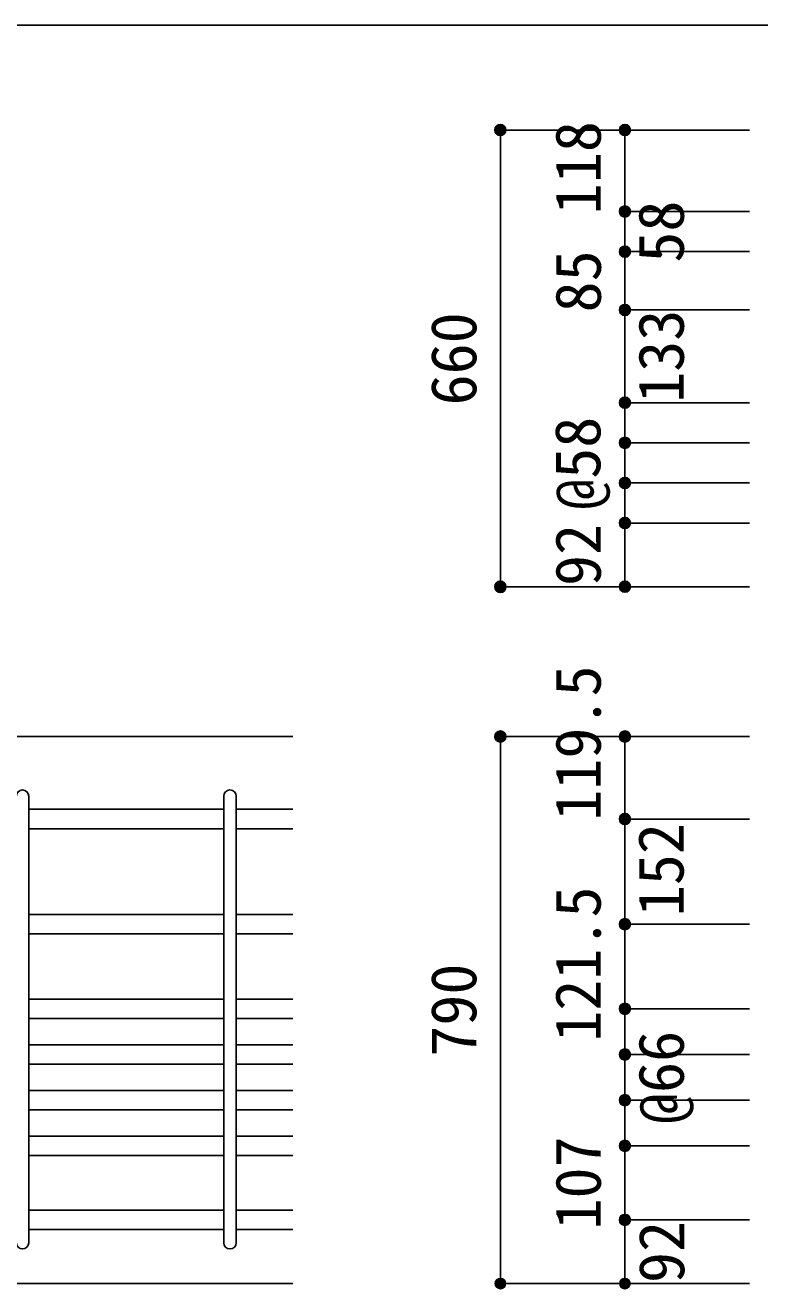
# Model space of a CAD drawing. Units: millimetres at full size, sheet at 1:30. Extents: x -5973 to 5954, y -4195 to 4201.
# Drawn here: x 1215 to 2277, y -2048 to -222 of the extents above; entities that cross this region are included whole.
import ezdxf
from ezdxf.enums import TextEntityAlignment as Align

# ---------------------------------------------------------------- set-up
doc = ezdxf.new("R2010")
doc.units = ezdxf.units.MM
doc.header["$LTSCALE"] = 30
doc.header["$PDMODE"] = 32
doc.header["$PDSIZE"] = 15
for name, color, linetype in [('0-1_躯体線', 2, 'Continuous'), ('0-3_立上り筋', 4, 'Continuous'), ('0-5_基礎梁筋', 7, 'Continuous'), ('0-6_スタラップ筋', 7, 'Continuous'), ('0-D_寸法', 4, 'Continuous'), ('F-0_枠', 6, 'Continuous')]:
    doc.layers.add(name, color=color, linetype=linetype)
doc.styles.add('ＭＳ ゴシック', font='')
doc.styles.get('ＭＳ ゴシック').set_extended_font_data('MS Gothic')

msp = doc.modelspace()

# ---------------------------------------------------------------- linework, layer by layer
at = {"layer": '0-1_躯体線'}
for p, q in [((1602.44, -1249.89), (-97.56, -1249.89)), ((1202.44, -2040.39), (1602.44, -2040.39))]:
    msp.add_line(p, q, dxfattribs=at)
at = {"layer": '0-3_立上り筋'}
msp.add_line((1902.44, -373.44), (1902.44, -1034.44), dxfattribs=at)
at = {"layer": '0-3_立上り筋', "color": 7}
for p in [(1902.44, -373.44), (1902.44, -1034.44)]:
    msp.add_point(p, dxfattribs=at)
at = {"layer": '0-5_基礎梁筋'}
for p, q in [((1220.44, -1355.09), (1502.44, -1355.09)), ((1520.44, -1355.09), (1602.44, -1355.09)), ((1220.44, -1383.09), (1502.44, -1383.09)), ((1520.44, -1383.09), (1602.44, -1383.09)), ((1220.44, -1507.09), (1502.44, -1507.09)), ((1520.44, -1507.09), (1602.44, -1507.09)), ((1220.44, -1535.09), (1502.44, -1535.09)), ((1520.44, -1535.09), (1602.44, -1535.09)), ((1220.44, -1629.39), (1502.44, -1629.39)), ((1520.44, -1629.39), (1602.44, -1629.39)), ((1220.44, -1657.39), (1502.44, -1657.39)), ((1520.44, -1657.39), (1602.44, -1657.39)), ((1220.44, -1695.39), (1502.44, -1695.39)), ((1520.44, -1695.39), (1602.44, -1695.39)), ((1220.44, -1723.39), (1502.44, -1723.39)), ((1520.44, -1723.39), (1602.44, -1723.39)), ((1220.44, -1761.39), (1502.44, -1761.39)), ((1520.44, -1761.39), (1602.44, -1761.39)), ((1220.44, -1789.39), (1502.44, -1789.39)), ((1520.44, -1789.39), (1602.44, -1789.39)), ((1220.44, -1827.39), (1502.44, -1827.39)), ((1520.44, -1827.39), (1602.44, -1827.39)), ((1220.44, -1855.39), (1502.44, -1855.39)), ((1520.44, -1855.39), (1602.44, -1855.39)), ((1220.44, -1934.39), (1502.44, -1934.39)), ((1520.44, -1934.39), (1602.44, -1934.39)), ((1220.44, -1962.39), (1502.44, -1962.39)), ((1520.44, -1962.39), (1602.44, -1962.39))]:
    msp.add_line(p, q, dxfattribs=at)
at = {"layer": '0-6_スタラップ筋'}
for p, q in [((1220.44, -1336.09), (1220.44, -1981.39)), ((1502.44, -1981.39), (1502.44, -1336.09)), ((1520.44, -1336.09), (1520.44, -1981.39))]:
    msp.add_line(p, q, dxfattribs=at)
for centre, start, end in [((1211.44, -1336.09), 0, 180), ((1511.44, -1336.09), 0, 180), ((1211.44, -1981.39), 180, 0), ((1511.44, -1981.39), 180, 0)]:
    msp.add_arc(centre, 9, start, end, dxfattribs=at)
at = {"layer": '0-D_寸法'}
for p, q in [((1902.44, -373.44), (2082.44, -373.44)), ((1902.44, -373.44), (2082.44, -373.44)), ((2082.44, -373.44), (2262.44, -373.44)), ((2082.44, -373.44), (2262.44, -373.44)), ((2082.44, -491.13), (2082.44, -373.44)), ((2082.44, -491.13), (2262.44, -491.13)), ((2082.44, -491.13), (2262.44, -491.13)), ((2082.44, -491.13), (2082.44, -549.13)), ((2082.44, -491.13), (2262.44, -491.13)), ((2082.44, -549.13), (2262.44, -549.13)), ((2082.44, -549.13), (2082.44, -634.94)), ((2082.44, -633.44), (2262.44, -633.44)), ((2082.44, -633.44), (2262.44, -633.44)), ((2082.44, -633.44), (2262.44, -633.44)), ((2082.44, -767.44), (2262.44, -767.44)), ((2082.44, -767.44), (2262.44, -767.44)), ((2082.44, -825.44), (2262.44, -825.44)), ((2082.44, -825.44), (2262.44, -825.44)), ((2082.44, -883.44), (2262.44, -883.44)), ((2082.44, -883.44), (2262.44, -883.44)), ((2082.44, -941.44), (2262.44, -941.44)), ((2082.44, -997.4), (2082.44, -941.44)), ((2082.44, -947.44), (2082.44, -1033.44)), ((1902.44, -1033.44), (2082.44, -1033.44)), ((2082.44, -1033.44), (2262.44, -1033.44)), ((1902.44, -1249.89), (2082.44, -1249.89)), ((1902.44, -1249.89), (2082.44, -1249.89)), ((1902.44, -1249.89), (1902.44, -2040.39)), ((2082.44, -1249.89), (2262.44, -1249.89)), ((2082.44, -1249.89), (2262.44, -1249.89)), ((2082.44, -1369.09), (2082.44, -1249.89)), ((2082.44, -1369.09), (2262.44, -1369.09)), ((2082.44, -1369.09), (2262.44, -1369.09)), ((2082.44, -1512.89), (2082.44, -1369.09)), ((2082.44, -1841.39), (2082.44, -1512.89)), ((2082.44, -1521.09), (2262.44, -1521.09)), ((2082.44, -1521.09), (2262.44, -1521.09)), ((2082.44, -1643.39), (2262.44, -1643.39)), ((2082.44, -1709.39), (2262.44, -1709.39)), ((2082.44, -1775.39), (2262.44, -1775.39)), ((2082.44, -1841.39), (2262.44, -1841.39)), ((2082.44, -1948.39), (2082.44, -1841.39)), ((2082.44, -1948.39), (2262.44, -1948.39)), ((2082.44, -2004.36), (2082.44, -1948.39)), ((2082.44, -1954.39), (2082.44, -2040.39)), ((1902.44, -2040.39), (2082.44, -2040.39)), ((2082.44, -2040.39), (2262.44, -2040.39))]:
    msp.add_line(p, q, dxfattribs=at)
msp.add_lwpolyline([(2082.44, -634.94), (2082.44, -941.44), (2262.44, -941.44)], dxfattribs=at)
for centre, radius in [((1902.44, -373.44), 8), ((1902.44, -373.44), 7.2), ((1902.44, -373.44), 6.4), ((1902.44, -373.44), 5.6), ((1902.44, -373.44), 4.8), ((1902.44, -373.44), 4), ((1902.44, -373.44), 3.2), ((1902.44, -373.44), 2.4), ((1902.44, -373.44), 1.6), ((1902.44, -373.44), 0.8), ((2082.44, -373.44), 8), ((2082.44, -373.44), 7.2), ((2082.44, -373.44), 6.4), ((2082.44, -373.44), 5.6), ((2082.44, -373.44), 4.8), ((2082.44, -373.44), 4), ((2082.44, -373.44), 3.2), ((2082.44, -373.44), 2.4), ((2082.44, -373.44), 1.6), ((2082.44, -373.44), 0.8), ((2082.44, -491.13), 8), ((2082.44, -491.13), 7.2), ((2082.44, -491.13), 6.4), ((2082.44, -491.13), 5.6), ((2082.44, -491.13), 4.8), ((2082.44, -491.13), 4), ((2082.44, -491.13), 3.2), ((2082.44, -491.13), 2.4), ((2082.44, -491.13), 1.6), ((2082.44, -491.13), 0.8), ((2082.44, -549.13), 8), ((2082.44, -549.13), 7.2), ((2082.44, -549.13), 6.4), ((2082.44, -549.13), 5.6), ((2082.44, -549.13), 4.8), ((2082.44, -549.13), 4), ((2082.44, -549.13), 3.2), ((2082.44, -549.13), 2.4), ((2082.44, -549.13), 1.6), ((2082.44, -549.13), 0.8), ((2082.44, -633.44), 8), ((2082.44, -633.44), 7.2), ((2082.44, -633.44), 6.4), ((2082.44, -633.44), 5.6), ((2082.44, -633.44), 4.8), ((2082.44, -633.44), 4), ((2082.44, -633.44), 3.2), ((2082.44, -633.44), 2.4), ((2082.44, -633.44), 1.6), ((2082.44, -633.44), 0.8), ((2082.44, -767.44), 8), ((2082.44, -767.44), 7.2), ((2082.44, -767.44), 6.4), ((2082.44, -767.44), 5.6), ((2082.44, -767.44), 4.8), ((2082.44, -767.44), 4), ((2082.44, -767.44), 3.2), ((2082.44, -767.44), 2.4), ((2082.44, -767.44), 1.6), ((2082.44, -767.44), 0.8), ((2082.44, -825.44), 8), ((2082.44, -825.44), 7.2), ((2082.44, -825.44), 6.4), ((2082.44, -825.44), 5.6), ((2082.44, -825.44), 4.8), ((2082.44, -825.44), 4), ((2082.44, -825.44), 3.2), ((2082.44, -825.44), 2.4), ((2082.44, -825.44), 1.6), ((2082.44, -825.44), 0.8), ((2082.44, -883.44), 8), ((2082.44, -883.44), 7.2), ((2082.44, -883.44), 6.4), ((2082.44, -883.44), 5.6), ((2082.44, -883.44), 4.8), ((2082.44, -883.44), 4), ((2082.44, -883.44), 3.2), ((2082.44, -883.44), 2.4), ((2082.44, -883.44), 1.6), ((2082.44, -883.44), 0.8), ((2082.44, -941.44), 8), ((2082.44, -941.44), 7.2), ((2082.44, -941.44), 6.4), ((2082.44, -941.44), 5.6), ((2082.44, -941.44), 4.8), ((2082.44, -941.44), 4), ((2082.44, -941.44), 3.2), ((2082.44, -941.44), 2.4), ((2082.44, -941.44), 1.6), ((2082.44, -941.44), 0.8), ((1902.44, -1033.44), 8), ((1902.44, -1033.44), 7.2), ((1902.44, -1033.44), 6.4), ((1902.44, -1033.44), 5.6), ((1902.44, -1033.44), 4.8), ((1902.44, -1033.44), 4), ((1902.44, -1033.44), 3.2), ((1902.44, -1033.44), 2.4), ((1902.44, -1033.44), 1.6), ((1902.44, -1033.44), 0.8), ((2082.44, -1033.44), 8), ((2082.44, -1033.44), 7.2), ((2082.44, -1033.44), 6.4), ((2082.44, -1033.44), 5.6), ((2082.44, -1033.44), 4.8), ((2082.44, -1033.44), 4), ((2082.44, -1033.44), 3.2), ((2082.44, -1033.44), 2.4), ((2082.44, -1033.44), 1.6), ((2082.44, -1033.44), 0.8), ((1902.44, -1249.89), 8), ((1902.44, -1249.89), 7.2), ((1902.44, -1249.89), 6.4), ((1902.44, -1249.89), 5.6), ((1902.44, -1249.89), 4.8), ((1902.44, -1249.89), 4), ((1902.44, -1249.89), 3.2), ((1902.44, -1249.89), 2.4), ((1902.44, -1249.89), 1.6), ((1902.44, -1249.89), 0.8), ((2082.44, -1249.89), 8), ((2082.44, -1249.89), 7.2), ((2082.44, -1249.89), 6.4), ((2082.44, -1249.89), 5.6), ((2082.44, -1249.89), 4.8), ((2082.44, -1249.89), 4), ((2082.44, -1249.89), 3.2), ((2082.44, -1249.89), 2.4), ((2082.44, -1249.89), 1.6), ((2082.44, -1249.89), 0.8), ((2082.44, -1369.09), 8), ((2082.44, -1369.09), 7.2), ((2082.44, -1369.09), 6.4), ((2082.44, -1369.09), 5.6), ((2082.44, -1369.09), 4.8), ((2082.44, -1369.09), 4), ((2082.44, -1369.09), 3.2), ((2082.44, -1369.09), 2.4), ((2082.44, -1369.09), 1.6), ((2082.44, -1369.09), 0.8), ((2082.44, -1521.09), 8), ((2082.44, -1521.09), 7.2), ((2082.44, -1521.09), 6.4), ((2082.44, -1521.09), 5.6), ((2082.44, -1521.09), 4.8), ((2082.44, -1521.09), 4), ((2082.44, -1521.09), 3.2), ((2082.44, -1521.09), 2.4), ((2082.44, -1521.09), 1.6), ((2082.44, -1521.09), 0.8), ((2082.44, -1643.39), 8), ((2082.44, -1643.39), 7.2), ((2082.44, -1643.39), 6.4), ((2082.44, -1643.39), 5.6), ((2082.44, -1643.39), 4.8), ((2082.44, -1643.39), 4), ((2082.44, -1643.39), 3.2), ((2082.44, -1643.39), 2.4), ((2082.44, -1643.39), 1.6), ((2082.44, -1643.39), 0.8), ((2082.44, -1709.39), 8), ((2082.44, -1709.39), 7.2), ((2082.44, -1709.39), 6.4), ((2082.44, -1709.39), 5.6), ((2082.44, -1709.39), 4.8), ((2082.44, -1709.39), 4), ((2082.44, -1709.39), 3.2), ((2082.44, -1709.39), 2.4), ((2082.44, -1709.39), 1.6), ((2082.44, -1709.39), 0.8), ((2082.44, -1775.39), 8), ((2082.44, -1775.39), 7.2), ((2082.44, -1775.39), 6.4), ((2082.44, -1775.39), 5.6), ((2082.44, -1775.39), 4.8), ((2082.44, -1775.39), 4), ((2082.44, -1775.39), 3.2), ((2082.44, -1775.39), 2.4), ((2082.44, -1775.39), 1.6), ((2082.44, -1775.39), 0.8), ((2082.44, -1841.39), 8), ((2082.44, -1841.39), 7.2), ((2082.44, -1841.39), 6.4), ((2082.44, -1841.39), 5.6), ((2082.44, -1841.39), 4.8), ((2082.44, -1841.39), 4), ((2082.44, -1841.39), 3.2), ((2082.44, -1841.39), 2.4), ((2082.44, -1841.39), 1.6), ((2082.44, -1841.39), 0.8), ((2082.44, -1948.39), 8), ((2082.44, -1948.39), 7.2), ((2082.44, -1948.39), 6.4), ((2082.44, -1948.39), 5.6), ((2082.44, -1948.39), 4.8), ((2082.44, -1948.39), 4), ((2082.44, -1948.39), 3.2), ((2082.44, -1948.39), 2.4), ((2082.44, -1948.39), 1.6), ((2082.44, -1948.39), 0.8), ((1902.44, -2040.39), 7.2), ((1902.44, -2040.39), 6.4), ((1902.44, -2040.39), 5.6), ((1902.44, -2040.39), 4.8), ((1902.44, -2040.39), 4), ((1902.44, -2040.39), 3.2), ((1902.44, -2040.39), 2.4), ((1902.44, -2040.39), 1.6), ((1902.44, -2040.39), 0.8), ((2082.44, -2040.39), 7.2), ((2082.44, -2040.39), 6.4), ((2082.44, -2040.39), 5.6), ((2082.44, -2040.39), 4.8), ((2082.44, -2040.39), 4), ((2082.44, -2040.39), 3.2), ((2082.44, -2040.39), 2.4), ((2082.44, -2040.39), 1.6), ((2082.44, -2040.39), 0.8)]:
    msp.add_circle(centre, radius, dxfattribs=at)
at = {"layer": '0-D_寸法', "color": 7}
for p in [(1902.44, -373.44), (2082.44, -373.44), (2082.44, -491.13), (2082.44, -549.13), (2082.44, -549.13), (2082.44, -633.44), (2082.44, -633.44), (2082.44, -767.44), (2082.44, -767.44), (2082.44, -825.44), (2082.44, -825.44), (2082.44, -883.44), (2082.44, -883.44), (2082.44, -941.44), (2082.44, -941.44), (1902.44, -1033.44), (1902.44, -1033.44), (2082.44, -1033.44), (2082.44, -1033.44), (1902.44, -1249.89), (1902.44, -1249.89), (2082.44, -1249.89), (2082.44, -1369.09), (2082.44, -1521.09), (2082.44, -1521.09), (2082.44, -1643.39), (2082.44, -1643.39), (2082.44, -1709.39), (2082.44, -1775.39), (2082.44, -1841.39), (2082.44, -1841.39), (2082.44, -1948.39), (2082.44, -1948.39), (1902.44, -2040.39), (1902.44, -2040.39), (2082.44, -2040.39)]:
    msp.add_point(p, dxfattribs=at)
at = {"layer": 'F-0_枠', "color": 2}
msp.add_line((-5972.88, -222.05), (3723.6, -222.05), dxfattribs=at)

# ---------------------------------------------------------------- texts
at = {"layer": '0-3_立上り筋', "style": 'ＭＳ ゴシック'}
msp.add_text('660', height=65.98, rotation=90, dxfattribs=at).set_placement((1887.44, -771.44), align=Align.BOTTOM_LEFT)
at = {"layer": '0-D_寸法', "style": 'ＭＳ ゴシック'}
for s, p in [('118', (2067.32, -495.15)), ('58', (2187.44, -565.13)), ('85', (2067.44, -637.04)), ('133', (2187.44, -767.69)), ('@58', (2066.75, -922.34)), ('92', (2067.38, -1032.39)), ('119.5', (2067.32, -1371.61)), ('152', (2187.16, -1509.6)), ('121.5', (2067.25, -1691.05)), ('790', (1887.44, -1712.64)), ('@66', (2187.44, -1809.89)), ('107', (2067.44, -1962.39)), ('92', (2188.12, -2039.68))]:
    msp.add_text(s, height=65.98, rotation=90, dxfattribs=at).set_placement(p, align=Align.BOTTOM_LEFT)

doc.saveas('drawing.dxf')
